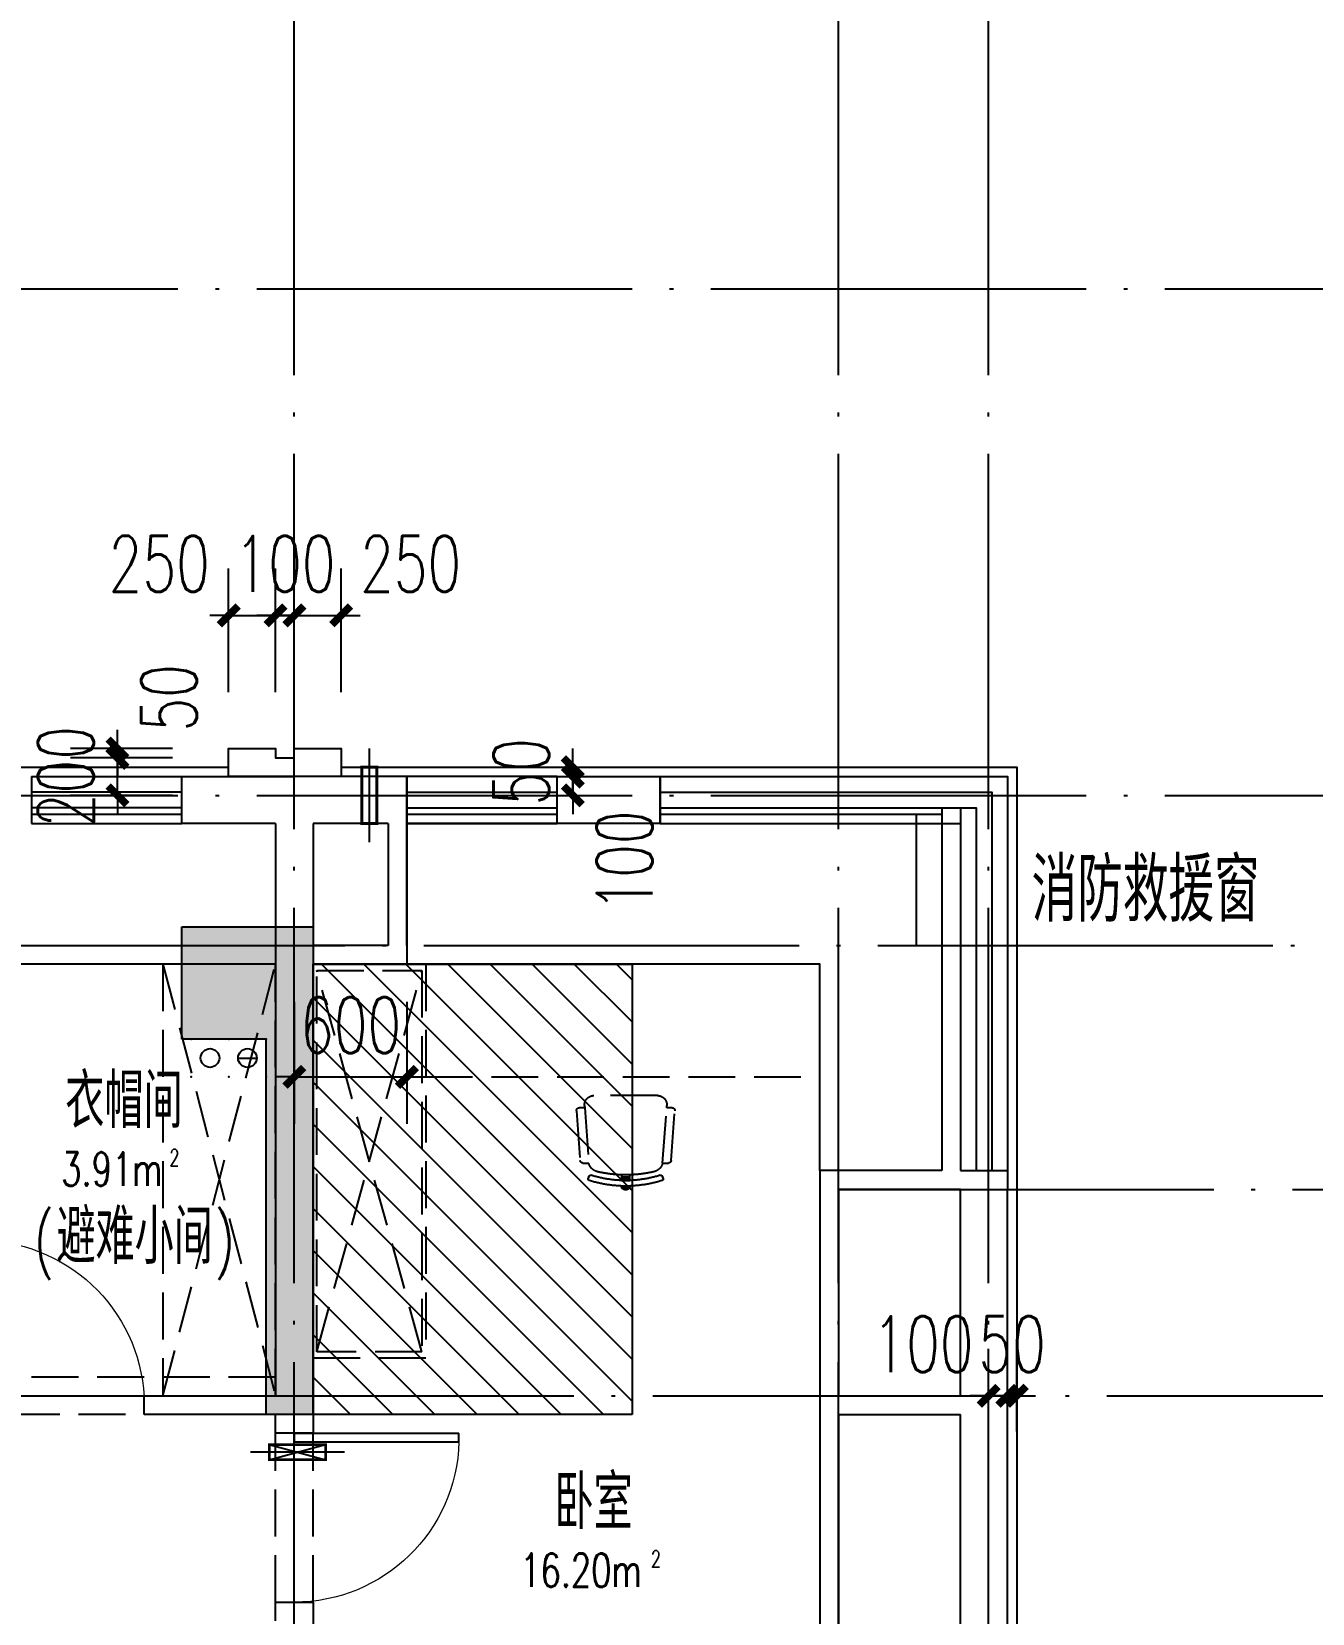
# Model space of a CAD drawing. Extents: x 41972 to 370663, y -1070170 to -56660.
# Drawn here: x 266797 to 273622, y -126546 to -118116 of the extents above; entities that cross this region are included whole.
import ezdxf

# ---------------------------------------------------------------- set-up
doc = ezdxf.new("R2010")
doc.units = 0
doc.header["$LTSCALE"] = 1000
doc.header["$MEASUREMENT"] = 0
for name, pattern in [('110-bz$0$DASH', [0.35, 0.25, -0.1]), ('CG-BZC$0$DASH', [0.35, 0.25, -0.1]), ('DASH', [0.35, 0.25, -0.1]), ('DOTE', [2.42, 2, -0.2, 0.02, -0.2])]:
    doc.linetypes.add(name, pattern=pattern)
doc.layers.get('Defpoints').update_dxf_attribs({"color": 250})
for name, color, linetype in [('110-bz$0$A-FURN_家具', 251, 'Continuous'), ('110-bz$0$A-WALL-墙', 4, 'Continuous'), ('110-bz$0$A-WINDOW-门窗', 2, 'Continuous'), ('110-bz$0$A-填充', 8, 'Continuous'), ('110-bz$0$A-家具', 8, '110-bz$0$DASH'), ('110-bz$0$A-栏杆、扶手', 163, 'Continuous'), ('A-COLUMN_结构柱', 4, 'Continuous'), ('A-DIM_LEAD_引出标注', 3, 'Continuous'), ('A-DOTE_轴线', 215, 'DOTE'), ('A-METAL_金属构件', 137, 'Continuous'), ('A-OVER_看线', 253, 'Continuous'), ('A-PUB_DIM_细部尺寸', 64, 'Continuous'), ('A-PUB_HATCH_柱填充', 9, 'Continuous'), ('A-WALL-墙', 4, 'Continuous'), ('A-套管', 140, 'Continuous'), ('A-投影线', 5, 'DASH'), ('A-文字', 7, 'Continuous'), ('CG-BZC$0$A-套管', 140, 'Continuous'), ('HXwz$0$A-房间名称', 31, 'Continuous'), ('SG-BZC$0$A-立管', 6, 'Continuous'), ('WALL', 9, 'Continuous')]:
    doc.layers.add(name, color=color, linetype=linetype)
doc.styles.add('_TCH_DIM', font='SIMPLEX', dxfattribs={"bigfont": 'GBCBIG'})
doc.styles.add('_TCH_DIM_T3', font='SIMPLEX', dxfattribs={"width": 0.705882, "bigfont": 'GBCBIG.shx'})
doc.styles.add('HXwz$0$_TCH_SPACE', font='SIMPLEX', dxfattribs={"bigfont": 'GBCBIG'})
doc.dimstyles.new('_TCH_ARCH&&100', dxfattribs={"dimtxt": 297.5, "dimasz": 100, "dimexe": 250, "dimexo": 300, "dimgap": 126.25, "dimtad": 1, "dimdec": 0, "dimzin": 0, "dimdsep": 46, "dimtxsty": '_TCH_DIM_T3', "dimblk": 'ARCHTICK', "dimcen": 0.09, "dimclrt": 7, "dimazin": 2, "dimtfac": 1, "dimtdec": 0, "dimtix": 1, "dimtmove": 2, "dimatfit": 3, "dimfxl": 100, "dimtolj": 1, "dimtzin": 0, "dimarcsym": 0})

# ---------------------------------------------------------------- blocks, each defined once
blk = doc.blocks.new('110-bz$0$椅子')
at = {"layer": '110-bz$0$A-家具'}
for p, q in [((-359.5, 196.8), (-64.5, 218.4)), ((-491.9, -20.4), (-491.9, 20.4)), ((-482, -21.8), (-482, 21.8)), ((-452.2, -21.8), (-452.2, 21.8)), ((-442.3, -21.8), (-442.3, 21.8)), ((-432.4, -21.8), (-432.4, 21.8)), ((-64.5, -218.4), (-359.5, -196.8))]:
    blk.add_line(p, q, dxfattribs=at)
blk.add_lwpolyline([(-453, -193, -0.066975), (-482, -21.8), (-485.6, -21.8, -0.414214), (-500.5, -6.9), (-500.5, 6.9, -0.414214), (-485.6, 21.8), (-482, 21.8, -0.066975), (-453, 193, -0.418751), (-440.5, 199.5), (-431.1, 196.4, -0.40962), (-424.7, 184.1, 0.066511), (-452.2, 21.8), (-422.5, 21.8, -0.047157), (-406.6, 147.3, -0.296404), (-360.6, 196.7), (-359.5, 196.8), (-359.5, 227.7, -0.392979), (-345.7, 242.6), (-80.5, 262, -0.435772), (-64.5, 247.1), (-64.5, 218.4), (-53.2, 219.2, -0.435772), (0, 169.8), (0, -169.8, -0.435772), (-53.2, -219.2), (-64.5, -218.4), (-64.5, -247.1, -0.435772), (-80.5, -262), (-345.7, -242.6, -0.392979), (-359.5, -227.7), (-359.5, -196.8), (-360.6, -196.7, -0.295153), (-406.6, -147.3, -0.047157), (-422.5, -21.8), (-452.2, -21.8, 0.066511), (-424.7, -184.1, -0.409629), (-431.1, -196.4), (-440.5, -199.5, -0.418751), (-453, -193)], format="xyb", dxfattribs=at)
for centre, radius, start, end in [((168.7, 0), 651, 178.07976, 181.92024), ((168.7, 0), 621.3, 177.98778, 182.01222), ((249.1, 0), 672, 178.13966, 181.86034)]:
    blk.add_arc(centre, radius, start, end, dxfattribs=at)
blk = doc.blocks.new('110-bz$0$A$C6CFE1F46')
at = {"layer": '110-bz$0$A-FURN_家具', "linetype": '110-bz$0$DASH'}
for p, q in [((600, 2100), (0, 2100)), ((0, 2100), (0, 0)), ((580, 2066.2), (20, 2066.2)), ((20, 2066.2), (20, 33.8)), ((580, 33.8), (20, 2066.2)), ((20, 33.8), (580, 2066.2)), ((580, 33.8), (580, 2066.2)), ((600, 0), (600, 2100)), ((20, 33.8), (580, 33.8)), ((0, 0), (600, 0))]:
    blk.add_line(p, q, dxfattribs=at)
blk = doc.blocks.new('110-bz$0$$DorLib2D$00000001')
for p, q in [((0.45, 0.975), (0.5, 0.975)), ((0.45, 0), (0.45, 0.975)), ((0.5, 0), (0.5, 0.975)), ((0.5, 0), (0.45, 0))]:
    blk.add_line(p, q)
at = {"lineweight": 13}
blk.add_arc((0.475, 0), 0.975, 91.46928, 180, dxfattribs=at)
blk = doc.blocks.new('110-bz$0$$WINLIB2D$00000001')
at = {"color": 0}
for points in [[(-0.5, 0.5), (-0.5, -0.5)], [(-0.5, 0.5), (0.5, 0.5)], [(0.5, -0.5), (0.5, 0.5)], [(0.5, 0.167), (-0.5, 0.167)], [(0.5, -0.167), (-0.5, -0.167)], [(-0.5, -0.5), (0.5, -0.5)]]:
    blk.add_lwpolyline(points, dxfattribs=at)
blk = doc.blocks.new('110-bz')
at = {"layer": '110-bz$0$A-填充'}
h = blk.add_hatch(dxfattribs=at)
h.set_pattern_fill('ANSI31,_O', color=8, scale=100)
h.set_pattern_definition([(45, (0, 0), (-112.2532, 112.2532), [])])
h.paths.add_polyline_path([(1900, 4500), (3600, 4500), (3600, 6900), (1900, 6900)])
at = {"layer": '110-bz$0$A-WALL-墙'}
for p, q in [((2300, 7900), (1750, 7900)), ((1750, 7900), (1750, 7650)), ((2300, 7650), (2300, 7900)), ((3100, 7650), (3100, 7900)), ((3100, 7900), (3700, 7900)), ((4300, 7900), (3700, 7900)), ((4300, 7650), (4300, 7900)), ((1750, 7650), (2300, 7650)), ((3100, 7650), (3100, 6900)), ((3200, 7650), (3200, 7000)), ((3200, 7650), (3600, 7650)), ((3600, 7650), (3600, 7000)), ((3800, 7650), (3800, 7000)), ((3800, 7650), (4300, 7650)), ((3200, 7000), (3600, 7000)), ((3800, 7000), (3800, 4600)), ((3100, 6900), (3600, 6900)), ((3600, 6900), (3600, 4600)), ((150, 5800), (-100, 5800)), ((-100, 5800), (-100, 5700)), ((150, 5800), (150, 5800)), ((250, 5800), (900, 5800)), ((900, 5800), (900, 4600)), ((-100, 4600), (-100, 5700)), ((150, 5700), (250, 5700)), ((150, 4600), (150, 5700)), ((250, 5700), (800, 5700)), ((800, 5700), (800, 4600)), ((-100, 2200), (-100, 4600)), ((800, 4600), (150, 4600)), ((900, 4600), (900, 2100)), ((3600, 4600), (3600, 4400)), ((4500, 4600), (3800, 4600)), ((4500, 4500), (4500, 4600)), ((150, 2200), (150, 4500)), ((800, 4500), (150, 4500)), ((800, 4500), (800, 2200)), ((3800, 4400), (3800, 4500)), ((3800, 4500), (4500, 4500)), ((3600, 4400), (3800, 4400)), ((3800, 3500), (3600, 3500)), ((3600, 3500), (3600, 3300)), ((3800, 3400), (3800, 3500))]:
    blk.add_line(p, q, dxfattribs=at)
at = {"layer": '110-bz$0$A-WINDOW-门窗'}
for p, q in [((1750, 7650), (1750, 7900)), ((3800, 6900), (5500, 6900)), ((150, 5800), (-100, 5800)), ((5400, 4600), (4500, 4600))]:
    blk.add_line(p, q, dxfattribs=at)
for points in [[(1750, 7900), (-100, 7900), (-100, 5800)], [(1750, 7816.7), (-16.7, 7816.7), (-16.7, 5800)], [(1750, 7733.3), (66.7, 7733.3), (66.7, 5800)], [(1750, 7650), (150, 7650), (150, 5800)], [(900, 5800), (900, 6900), (3600, 6900)]]:
    blk.add_lwpolyline(points, dxfattribs=at)
at = {"layer": '110-bz$0$A-填充', "color": 8}
blk.add_lwpolyline([(1900, 4500), (3600, 4500), (3600, 6900), (1900, 6900)], close=True, dxfattribs=at)
at = {"layer": '110-bz$0$A-家具'}
for points in [[(900, 6300), (900, 6900), (3000, 6900), (3000, 6300)], [(3800, 6900), (4400, 6900), (4400, 4600), (3800, 4600)]]:
    blk.add_lwpolyline(points, close=True, dxfattribs=at)
for points in [[(4400, 4600), (3800, 6900)], [(4400, 6900), (3800, 4600)]]:
    blk.add_lwpolyline(points, dxfattribs=at)
at = {"layer": '110-bz$0$A-栏杆、扶手'}
for p, q in [((3100, 7700), (2300, 7700)), ((5100, 7700), (4300, 7700)), ((3100, 7650), (2300, 7650)), ((5100, 7650), (4300, 7650))]:
    blk.add_line(p, q, dxfattribs=at)
for points in [[(1750, 7700), (250, 7700)], [(1750, 7650), (250, 7650)]]:
    blk.add_lwpolyline(points, dxfattribs=at)
at = {"layer": 'A-WALL-墙'}
for p, q in [((150, 7733.3), (150, 5800)), ((250, 7733.3), (150, 7733.3)), ((250, 7733.3), (250, 5800))]:
    blk.add_line(p, q, dxfattribs=at)
at = {"layer": 'A-投影线'}
for p, q in [((3800, 4700), (5500, 4700)), ((4600, 4500), (5400, 4500)), ((3600, 3500), (3600, 4400)), ((3800, 3500), (3800, 4400))]:
    blk.add_line(p, q, dxfattribs=at)
blk.add_blockref('110-bz$0$A$C6CFE1F46', (3000, 4800))
at = {"layer": '110-bz$0$A-WINDOW-门窗', "zscale": 250}
for p, xscale, yscale in [((2700, 7775), 800, -250), ((4700, 7775), -800, 250)]:
    blk.add_blockref('110-bz$0$$WINLIB2D$00000001', p, dxfattribs=dict(at, xscale=xscale, yscale=yscale))
at = {"layer": '110-bz$0$A-WINDOW-门窗', "xscale": -900, "yscale": -900}
for p, zscale, rotation in [((4950, 4550), 100, 180), ((3700, 3950), 200, 270)]:
    blk.add_blockref('110-bz$0$$DorLib2D$00000001', p, dxfattribs=dict(at, zscale=zscale, rotation=rotation))
at = {"layer": '110-bz$0$A-家具', "rotation": 90}
blk.add_blockref('110-bz$0$椅子', (1934.1, 6200), dxfattribs=at)
blk = doc.blocks.new('SG-BZC$0$ASDGASDF151')
at = {"layer": 'SG-BZC$0$A-立管'}
blk.add_lwpolyline([(50, -100), (150, -100)], dxfattribs=at)
blk.add_circle((100, -100), 50, dxfattribs=at)
for p in [(0, 0), (200, 0), (0, -200), (200, -200)]:
    blk.add_point(p, dxfattribs=at)
blk = doc.blocks.new('SG-BZC$0$立管%%c100')
at = {"layer": 'SG-BZC$0$A-立管'}
blk.add_circle((100, -100), 50, dxfattribs=at)
for p in [(0, 0), (200, 0), (0, -200), (200, -200)]:
    blk.add_point(p, dxfattribs=at)
blk = doc.blocks.new('SG-BZC')
at = {"layer": 'SG-BZC$0$A-立管', "xscale": -0.9979199999999999, "yscale": 0.9979199999999998, "zscale": 0.9979199999999996, "rotation": 359.9977282064697}
blk.add_blockref('SG-BZC$0$ASDGASDF151', (-7500.4, 7600), dxfattribs=at)
at = {"layer": 'SG-BZC$0$A-立管', "xscale": -0.9979199999999996, "yscale": 0.9979199999999996, "zscale": 0.9979199999999996}
blk.add_blockref('SG-BZC$0$立管%%c100', (-7300.8, 7600), dxfattribs=at)
blk = doc.blocks.new('CG-BZC$0$P-套管（卫生间排风洞）')
at = {"layer": 'CG-BZC$0$A-套管'}
blk.add_line((-250, 0), (250, 0), dxfattribs=at)
at = {"layer": 'CG-BZC$0$A-套管', "linetype": 'CG-BZC$0$DASH', "ltscale": 0.5, "const_width": 15}
blk.add_lwpolyline([(150, 40), (-150, 40), (-150, -40), (150, -40)], close=True, dxfattribs=at)
blk = doc.blocks.new('P-套管（空调预留洞低位）')
at = {"layer": 'A-套管', "ltscale": 0.5}
blk.add_line((250, 0), (-250, 0), dxfattribs=at)
at = {"layer": 'A-套管', "linetype": 'DASH', "ltscale": 0.5, "const_width": 15}
blk.add_lwpolyline([(-150, 40), (150, 40), (150, -40), (-150, -40)], close=True, dxfattribs=at)
at = {"layer": 'A-套管', "ltscale": 0.5}
for points in [[(-150, 40), (150, -40)], [(-150, -40), (150, 40)]]:
    blk.add_lwpolyline(points, dxfattribs=at)
blk = doc.blocks.new('CG-BZC')
at = {"layer": 'A-套管', "xscale": -1}
blk.add_blockref('P-套管（空调预留洞低位）', (1423.1, -3500.4), dxfattribs=at)
at = {"layer": 'CG-BZC$0$A-套管', "rotation": 270}
blk.add_blockref('CG-BZC$0$P-套管（卫生间排风洞）', (1040, 0), dxfattribs=at)
blk = doc.blocks.new('A$C18840BC2')
at = {"layer": 'A-PUB_HATCH_柱填充'}
blk.add_hatch(color=256, dxfattribs=at).paths.add_polyline_path([(700, 8000), (700, 8600), (0, 8600), (0, 6000), (250, 6000), (250, 8000), (700, 8000)])
at = {"layer": 'A-COLUMN_结构柱'}
for p, q in [((700, 8600), (0, 8600)), ((0, 8600), (0, 6000)), ((700, 8000), (700, 8600)), ((250, 6000), (250, 8000)), ((250, 8000), (700, 8000)), ((0, 6000), (250, 6000))]:
    blk.add_line(p, q, dxfattribs=at)
blk = doc.blocks.new('_ArchTick')
at = {"color": 0, "linetype": 'ByBlock', "const_width": 0.4}
blk.add_lwpolyline([(-0.5, -0.5), (0.5, 0.5)], dxfattribs=at)
blk = doc.blocks.new('*D5216')
at = {"layer": 'A-PUB_DIM_细部尺寸', "color": 0, "lineweight": -2, "transparency": 16777216}
for p, q in [((41300, 18400), (41300, 17750)), ((41900, 18400), (41900, 17750)), ((41300, 18000), (41200, 18000)), ((41300, 18000), (41900, 18000)), ((41900, 18000), (42000, 18000))]:
    blk.add_line(p, q, dxfattribs=at)
at = {"layer": 'Defpoints', "color": 0, "transparency": 16777216}
for p in [(41300, 18700), (41900, 18700), (41900, 18000)]:
    blk.add_point(p, dxfattribs=at)
at = {"layer": 'A-PUB_DIM_细部尺寸', "color": 0, "lineweight": -2, "transparency": 16777216, "xscale": 100, "yscale": 100, "zscale": 100}
blk.add_blockref('_ArchTick', (41300, 18000), dxfattribs=at)
at = {"layer": 'A-PUB_DIM_细部尺寸', "color": 0, "lineweight": -2, "transparency": 16777216, "xscale": 100, "yscale": 100, "zscale": 100, "rotation": 180}
blk.add_blockref('_ArchTick', (41900, 18000), dxfattribs=at)
at = {"layer": 'A-PUB_DIM_细部尺寸', "color": 7, "transparency": 16777216, "insert": (41600, 18275), "char_height": 297.5, "attachment_point": 5, "style": '_TCH_DIM_T3'}
blk.add_mtext('\\A1;600', dxfattribs=at)
blk = doc.blocks.new('HXwz')
at = {"layer": 'HXwz$0$A-房间名称', "style": 'HXwz$0$_TCH_SPACE'}
for s, p in [('衣帽间', (128479.7, 6026.7)), ('避难小间', (128432.4, 5303.2)), ('卧室', (131086.3, 3888.2))]:
    blk.add_text(s, height=289.36, dxfattribs=at).set_placement(p)
at = {"layer": 'HXwz$0$A-房间名称', "style": 'HXwz$0$_TCH_SPACE', "width": 0.705882}
for s, height, p in [('2', 89.2, (129033.9, 5824.5)), ('3.91m', 178.5, (128457.9, 5719.5)), ('(', 255, (128312.4, 5303.2)), (')', 255, (129275, 5303.2)), ('16.20m', 178.5, (130904, 3581.1)), ('2', 89.2, (131600, 3686.1))]:
    blk.add_text(s, height=height, dxfattribs=at).set_placement(p)
blk = doc.blocks.new('e32')
at = {"layer": 'A-OVER_看线'}
for points in [[(83496.4, 184615.4), (79896.4, 184615.4), (79896.4, 176515.4), (82796.4, 176515.4), (82796.4, 174965.4)], [(89596.4, 184615.4), (84096.4, 184615.4)]]:
    blk.add_lwpolyline(points, dxfattribs=at)
at = {"layer": 'A-WALL-墙'}
blk.add_lwpolyline([(84096.4, 184565.4), (84096.4, 184715.4), (83846.4, 184715.4), (83846.4, 184665.4), (83746.4, 184665.4), (83746.4, 184715.4), (83496.4, 184715.4), (83496.4, 184565.4), (84096.4, 184565.4)], dxfattribs=at)
blk = doc.blocks.new('e21')
at = {"layer": 'A-DIM_LEAD_引出标注'}
for p, q in [((271511.6, -122286.5), (271511.6, -122986.5)), ((271511.6, -122986.5), (273411.6, -122986.5))]:
    blk.add_line(p, q, dxfattribs=at)
at = {"layer": 'A-文字', "color": 7, "style": '_TCH_DIM'}
blk.add_text('消防救援窗', height=337.59, dxfattribs=at).set_placement((272126.3, -122859.2))
blk = doc.blocks.new('*D6444')
at = {"layer": 'A-PUB_DIM_细部尺寸', "color": 0, "lineweight": -2, "transparency": 16777216}
for p, q in [((268197, -121636.5), (268197, -120977.3)), ((268447, -121636.5), (268447, -120977.3)), ((268197, -121227.3), (268097, -121227.3)), ((268197, -121227.3), (268447, -121227.3)), ((268447, -121227.3), (268547, -121227.3))]:
    blk.add_line(p, q, dxfattribs=at)
at = {"layer": 'Defpoints', "color": 0, "transparency": 16777216}
for p in [(268447, -121227.3), (268197, -121936.5), (268447, -121936.5)]:
    blk.add_point(p, dxfattribs=at)
at = {"layer": 'A-PUB_DIM_细部尺寸', "color": 0, "lineweight": -2, "transparency": 16777216, "xscale": 100, "yscale": 100, "zscale": 100}
blk.add_blockref('_ArchTick', (268197, -121227.3), dxfattribs=at)
at = {"layer": 'A-PUB_DIM_细部尺寸', "color": 0, "lineweight": -2, "transparency": 16777216, "xscale": 100, "yscale": 100, "zscale": 100, "rotation": 180}
blk.add_blockref('_ArchTick', (268447, -121227.3), dxfattribs=at)
at = {"layer": 'A-PUB_DIM_细部尺寸', "color": 7, "transparency": 16777216, "insert": (268817, -120952.3), "char_height": 297.5, "attachment_point": 5, "style": '_TCH_DIM_T3'}
blk.add_mtext('\\A1;250', dxfattribs=at)
blk = doc.blocks.new('*D6445')
at = {"layer": 'A-PUB_DIM_细部尺寸', "color": 0, "lineweight": -2, "transparency": 16777216}
for p, q in [((268097, -121636.5), (268097, -120977.3)), ((268197, -121636.5), (268197, -120977.3)), ((268097, -121227.3), (267997, -121227.3)), ((268097, -121227.3), (268197, -121227.3)), ((268197, -121227.3), (268297, -121227.3))]:
    blk.add_line(p, q, dxfattribs=at)
at = {"layer": 'Defpoints', "color": 0, "transparency": 16777216}
for p in [(268197, -121227.3), (268097, -121936.5), (268197, -121936.5)]:
    blk.add_point(p, dxfattribs=at)
at = {"layer": 'A-PUB_DIM_细部尺寸', "color": 0, "lineweight": -2, "transparency": 16777216, "xscale": 100, "yscale": 100, "zscale": 100}
blk.add_blockref('_ArchTick', (268097, -121227.3), dxfattribs=at)
at = {"layer": 'A-PUB_DIM_细部尺寸', "color": 0, "lineweight": -2, "transparency": 16777216, "xscale": 100, "yscale": 100, "zscale": 100, "rotation": 180}
blk.add_blockref('_ArchTick', (268197, -121227.3), dxfattribs=at)
at = {"layer": 'A-PUB_DIM_细部尺寸', "color": 7, "transparency": 16777216, "insert": (268147, -120952.3), "char_height": 297.5, "attachment_point": 5, "style": '_TCH_DIM_T3'}
blk.add_mtext('\\A1;100', dxfattribs=at)
blk = doc.blocks.new('*D6446')
at = {"layer": 'A-PUB_DIM_细部尺寸', "color": 0, "lineweight": -2, "transparency": 16777216}
for p, q in [((267847, -121636.5), (267847, -120977.3)), ((268097, -121636.5), (268097, -120977.3)), ((267847, -121227.3), (267747, -121227.3)), ((267847, -121227.3), (268097, -121227.3)), ((268097, -121227.3), (268197, -121227.3))]:
    blk.add_line(p, q, dxfattribs=at)
at = {"layer": 'Defpoints', "color": 0, "transparency": 16777216}
for p in [(268097, -121227.3), (267847, -121936.5), (268097, -121936.5)]:
    blk.add_point(p, dxfattribs=at)
at = {"layer": 'A-PUB_DIM_细部尺寸', "color": 0, "lineweight": -2, "transparency": 16777216, "xscale": 100, "yscale": 100, "zscale": 100}
blk.add_blockref('_ArchTick', (267847, -121227.3), dxfattribs=at)
at = {"layer": 'A-PUB_DIM_细部尺寸', "color": 0, "lineweight": -2, "transparency": 16777216, "xscale": 100, "yscale": 100, "zscale": 100, "rotation": 180}
blk.add_blockref('_ArchTick', (268097, -121227.3), dxfattribs=at)
at = {"layer": 'A-PUB_DIM_细部尺寸', "color": 7, "transparency": 16777216, "insert": (267477, -120952.3), "char_height": 297.5, "attachment_point": 5, "style": '_TCH_DIM_T3'}
blk.add_mtext('\\A1;250', dxfattribs=at)
blk = doc.blocks.new('*D6502')
at = {"layer": 'A-PUB_DIM_细部尺寸', "color": 0, "lineweight": -2, "transparency": 16777216}
for p, q in [((267254.3, -121936.5), (267254.3, -121836.5)), ((267547, -121936.5), (267004.3, -121936.5)), ((267254.3, -121986.5), (267254.3, -121936.5)), ((267547, -121986.5), (267004.3, -121986.5)), ((267254.3, -121986.5), (267254.3, -122086.5))]:
    blk.add_line(p, q, dxfattribs=at)
at = {"layer": 'Defpoints', "color": 0, "transparency": 16777216}
for p in [(267254.3, -121936.5), (267847, -121936.5), (267847, -121986.5)]:
    blk.add_point(p, dxfattribs=at)
at = {"layer": 'A-PUB_DIM_细部尺寸', "color": 0, "lineweight": -2, "transparency": 16777216, "xscale": 100, "yscale": 100, "zscale": 100}
for p, rotation in [((267254.3, -121936.5), 270), ((267254.3, -121986.5), 90)]:
    blk.add_blockref('_ArchTick', p, dxfattribs=dict(at, rotation=rotation))
at = {"layer": 'A-PUB_DIM_细部尺寸', "color": 7, "transparency": 16777216, "insert": (267529.3, -121666.5), "char_height": 297.5, "attachment_point": 5, "rotation": 90, "style": '_TCH_DIM_T3'}
blk.add_mtext('\\A1;50', dxfattribs=at)
blk = doc.blocks.new('*D6503')
at = {"layer": 'A-PUB_DIM_细部尺寸', "color": 0, "lineweight": -2, "transparency": 16777216}
for p, q in [((267254.3, -121986.5), (267254.3, -121886.5)), ((267547, -121986.5), (267004.3, -121986.5)), ((267254.3, -122186.5), (267254.3, -121986.5)), ((267547, -122186.5), (267004.3, -122186.5)), ((267254.3, -122186.5), (267254.3, -122286.5))]:
    blk.add_line(p, q, dxfattribs=at)
at = {"layer": 'Defpoints', "color": 0, "transparency": 16777216}
for p in [(267254.3, -121986.5), (267847, -121986.5), (267847, -122186.5)]:
    blk.add_point(p, dxfattribs=at)
at = {"layer": 'A-PUB_DIM_细部尺寸', "color": 0, "lineweight": -2, "transparency": 16777216, "xscale": 100, "yscale": 100, "zscale": 100}
for p, rotation in [((267254.3, -121986.5), 270), ((267254.3, -122186.5), 90)]:
    blk.add_blockref('_ArchTick', p, dxfattribs=dict(at, rotation=rotation))
at = {"layer": 'A-PUB_DIM_细部尺寸', "color": 7, "transparency": 16777216, "insert": (266979.3, -122086.5), "char_height": 297.5, "attachment_point": 5, "rotation": 90, "style": '_TCH_DIM_T3'}
blk.add_mtext('\\A1;200', dxfattribs=at)
blk = doc.blocks.new('*D6508')
at = {"layer": 'A-PUB_DIM_细部尺寸', "color": 0, "lineweight": -2, "transparency": 16777216}
for p, q in [((271897, -125576.1), (271897, -125136.5)), ((271997, -125576.1), (271997, -125136.5)), ((271897, -125386.5), (271797, -125386.5)), ((271897, -125386.5), (271997, -125386.5)), ((271997, -125386.5), (272097, -125386.5))]:
    blk.add_line(p, q, dxfattribs=at)
at = {"layer": 'Defpoints', "color": 0, "transparency": 16777216}
for p in [(271997, -125386.5), (271897, -125876.1), (271997, -125876.1)]:
    blk.add_point(p, dxfattribs=at)
at = {"layer": 'A-PUB_DIM_细部尺寸', "color": 0, "lineweight": -2, "transparency": 16777216, "xscale": 100, "yscale": 100, "zscale": 100}
blk.add_blockref('_ArchTick', (271897, -125386.5), dxfattribs=at)
at = {"layer": 'A-PUB_DIM_细部尺寸', "color": 0, "lineweight": -2, "transparency": 16777216, "xscale": 100, "yscale": 100, "zscale": 100, "rotation": 180}
blk.add_blockref('_ArchTick', (271997, -125386.5), dxfattribs=at)
at = {"layer": 'A-PUB_DIM_细部尺寸', "color": 7, "transparency": 16777216, "insert": (271547, -125111.5), "char_height": 297.5, "attachment_point": 5, "style": '_TCH_DIM_T3'}
blk.add_mtext('\\A1;100', dxfattribs=at)
blk = doc.blocks.new('*D6509')
at = {"layer": 'A-PUB_DIM_细部尺寸', "color": 0, "lineweight": -2, "transparency": 16777216}
for p, q in [((271997, -125576.1), (271997, -125136.5)), ((272047, -125576.1), (272047, -125136.5)), ((271997, -125386.5), (271897, -125386.5)), ((271997, -125386.5), (272047, -125386.5)), ((272047, -125386.5), (272147, -125386.5))]:
    blk.add_line(p, q, dxfattribs=at)
at = {"layer": 'Defpoints', "color": 0, "transparency": 16777216}
for p in [(272047, -125386.5), (271997, -125876.1), (272047, -125876.1)]:
    blk.add_point(p, dxfattribs=at)
at = {"layer": 'A-PUB_DIM_细部尺寸', "color": 0, "lineweight": -2, "transparency": 16777216, "xscale": 100, "yscale": 100, "zscale": 100}
blk.add_blockref('_ArchTick', (271997, -125386.5), dxfattribs=at)
at = {"layer": 'A-PUB_DIM_细部尺寸', "color": 0, "lineweight": -2, "transparency": 16777216, "xscale": 100, "yscale": 100, "zscale": 100, "rotation": 180}
blk.add_blockref('_ArchTick', (272047, -125386.5), dxfattribs=at)
at = {"layer": 'A-PUB_DIM_细部尺寸', "color": 7, "transparency": 16777216, "insert": (272022, -125111.5), "char_height": 297.5, "attachment_point": 5, "style": '_TCH_DIM_T3'}
blk.add_mtext('\\A1;50', dxfattribs=at)
blk = doc.blocks.new('*D6510')
at = {"layer": 'A-PUB_DIM_细部尺寸', "color": 0, "lineweight": -2, "transparency": 16777216}
for p, q in [((269681.3, -122086.5), (269681.3, -121986.5)), ((269395.8, -122086.5), (269931.3, -122086.5)), ((269681.3, -122186.5), (269681.3, -122086.5)), ((269395.8, -122186.5), (269931.3, -122186.5)), ((269681.3, -122186.5), (269681.3, -122286.5))]:
    blk.add_line(p, q, dxfattribs=at)
at = {"layer": 'Defpoints', "color": 0, "transparency": 16777216}
for p in [(269095.8, -122086.5), (269681.3, -122086.5), (269095.8, -122186.5)]:
    blk.add_point(p, dxfattribs=at)
at = {"layer": 'A-PUB_DIM_细部尺寸', "color": 0, "lineweight": -2, "transparency": 16777216, "xscale": 100, "yscale": 100, "zscale": 100}
for p, rotation in [((269681.3, -122086.5), 270), ((269681.3, -122186.5), 90)]:
    blk.add_blockref('_ArchTick', p, dxfattribs=dict(at, rotation=rotation))
at = {"layer": 'A-PUB_DIM_细部尺寸', "color": 7, "transparency": 16777216, "insert": (269956.3, -122536.5), "char_height": 297.5, "attachment_point": 5, "rotation": 90, "style": '_TCH_DIM_T3'}
blk.add_mtext('\\A1;100', dxfattribs=at)
blk = doc.blocks.new('*D6511')
at = {"layer": 'A-PUB_DIM_细部尺寸', "color": 0, "lineweight": -2, "transparency": 16777216}
for p, q in [((269681.3, -122036.5), (269681.3, -121936.5)), ((269395.8, -122036.5), (269931.3, -122036.5)), ((269681.3, -122086.5), (269681.3, -122036.5)), ((269395.8, -122086.5), (269931.3, -122086.5)), ((269681.3, -122086.5), (269681.3, -122186.5))]:
    blk.add_line(p, q, dxfattribs=at)
at = {"layer": 'Defpoints', "color": 0, "transparency": 16777216}
for p in [(269095.8, -122036.5), (269681.3, -122036.5), (269095.8, -122086.5)]:
    blk.add_point(p, dxfattribs=at)
at = {"layer": 'A-PUB_DIM_细部尺寸', "color": 0, "lineweight": -2, "transparency": 16777216, "xscale": 100, "yscale": 100, "zscale": 100}
for p, rotation in [((269681.3, -122036.5), 270), ((269681.3, -122086.5), 90)]:
    blk.add_blockref('_ArchTick', p, dxfattribs=dict(at, rotation=rotation))
at = {"layer": 'A-PUB_DIM_细部尺寸', "color": 7, "transparency": 16777216, "insert": (269406.3, -122061.5), "char_height": 297.5, "attachment_point": 5, "rotation": 90, "style": '_TCH_DIM_T3'}
blk.add_mtext('\\A1;50', dxfattribs=at)
blk = doc.blocks.new('A$C5F987C3E')
at = {"layer": 'A-DOTE_轴线'}
for p, q in [((41300, 4800), (41300, 27200)), ((44200, 4800), (44200, 27200)), ((45000, 4800), (45000, 27200)), ((4800, 22200), (50100, 22200)), ((4800, 19500), (50100, 19500)), ((41900, 18700), (41900, 19500)), ((37150, 18700), (50100, 18700)), ((44200, 17400), (50100, 17400)), ((35950, 16300), (50100, 16300))]:
    blk.add_line(p, q, dxfattribs=at)
at = {"layer": 'A-PUB_DIM_细部尺寸'}
dim = blk.add_aligned_dim(p1=(41300, 18700), p2=(41900, 18700), distance=-700, dimstyle='_TCH_ARCH&&100', dxfattribs=at)
dim.commit()
dim.dimension.update_dxf_attribs({"geometry": '*D5216', "text_midpoint": (41600, 18275)})
blk = doc.blocks.new('7d')
at = {"layer": 'A-PUB_DIM_细部尺寸'}
for base, p1, p2, angle, picture, middle in [((268097, -121227.3), (267847, -121936.5), (268097, -121936.5), 0, '*D6446', (267477, -120952.3)), ((268447, -121227.3), (268197, -121936.5), (268447, -121936.5), 0, '*D6444', (268817, -120952.3)), ((267254.3, -121936.5), (267847, -121986.5), (267847, -121936.5), 90, '*D6502', (267529.3, -121666.5)), ((269681.3, -122086.5), (269095.8, -122186.5), (269095.8, -122086.5), 90, '*D6510', (269956.3, -122536.5)), ((271997, -125386.5), (271897, -125876.1), (271997, -125876.1), 360, '*D6508', (271547, -125111.5))]:
    dim = blk.add_linear_dim(base=base, p1=p1, p2=p2, angle=angle, dimstyle='_TCH_ARCH&&100', dxfattribs=at)
    dim.commit()
    dim.dimension.update_dxf_attribs({"geometry": picture, "text_midpoint": middle, "dimtype": 161})
for p1, p2, distance, picture, middle in [((268097, -121936.5), (268197, -121936.5), 709.3, '*D6445', (268147, -120952.3)), ((267847, -122186.5), (267847, -121986.5), 592.7, '*D6503', (266979.3, -122086.5)), ((269095.8, -122086.5), (269095.8, -122036.5), -585.5, '*D6511', (269406.3, -122061.5)), ((271997, -125876.1), (272047, -125876.1), 489.6, '*D6509', (272022, -125111.5))]:
    dim = blk.add_aligned_dim(p1=p1, p2=p2, distance=distance, dimstyle='_TCH_ARCH&&100', dxfattribs=at)
    dim.commit()
    dim.dimension.update_dxf_attribs({"geometry": picture, "text_midpoint": middle})

msp = doc.modelspace()

# ---------------------------------------------------------------- block references
for name, p in [('A$C5F987C3E', (226897, -141686.5)), ('7d', (0, 0)), ('HXwz', (138497, -129986.5)), ('e21', (0, 0))]:
    msp.add_blockref(name, p)
at = {"xscale": -1}
for name, p in [('SG-BZC', (260347, -131086.5)), ('CG-BZC', (269636.7, -122186.5)), ('110-bz', (271897, -129986.5))]:
    msp.add_blockref(name, p, dxfattribs=at)
at = {"layer": 'A-METAL_金属构件', "xscale": -1}
msp.add_blockref('e32', (351943.4, -306652), dxfattribs=at)
at = {"layer": 'WALL', "xscale": -1}
msp.add_blockref('A$C18840BC2', (268297, -131486.5), dxfattribs=at)

doc.saveas('drawing.dxf')
